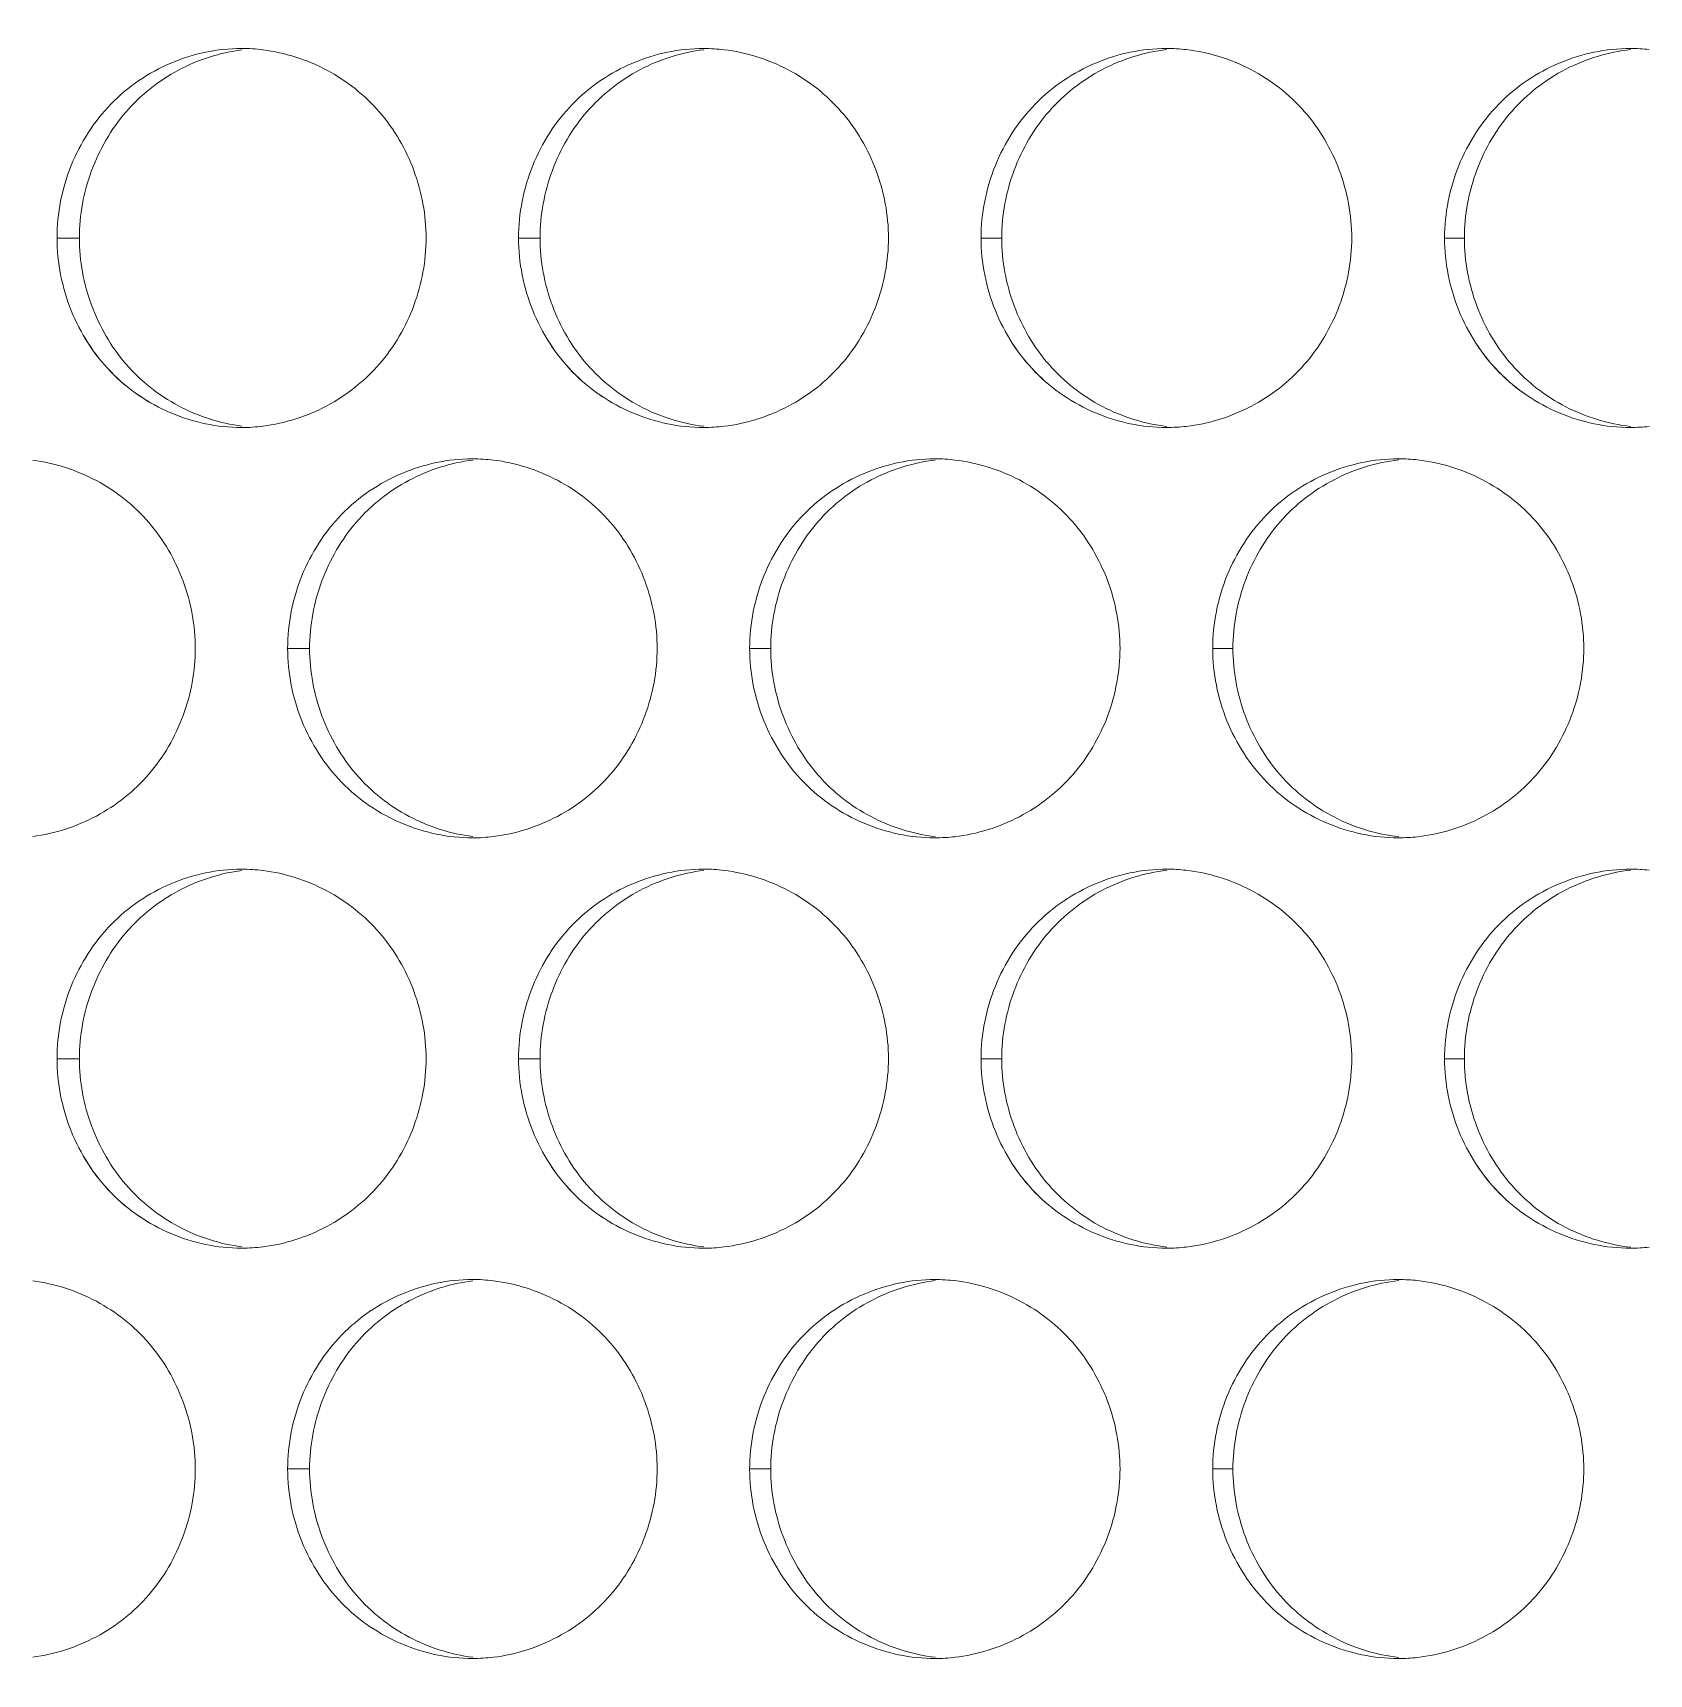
# Model space of a CAD drawing. Header units: millimetres. Extents: x 1177 to 4147, y 93 to 2194.
# Drawn here: x 1623.17 to 1648.75, y 1765.05 to 1791.03 of the extents above; entities that cross this region are included whole.
import ezdxf

# ---------------------------------------------------------------- set-up
doc = ezdxf.new("R2010")
doc.units = ezdxf.units.MM
doc.header["$LTSCALE"] = 0.1
doc.layers.get('0').update_dxf_attribs({"lineweight": 13})
doc.layers.add('标注', color=251, linetype='Continuous', lineweight=9)

msp = doc.modelspace()

# ---------------------------------------------------------------- linework, layer by layer
msp.add_arc((1812.49, 1686.895), 196.75, 204.56225, 43.01001)
at = {"layer": '标注'}
for p, q in [((1623.907, 1787.779), (1623.553, 1787.779)), ((1623.907, 1787.779), (1623.553, 1787.779)), ((1631.199, 1787.779), (1630.858, 1787.779)), ((1631.199, 1787.779), (1630.858, 1787.779)), ((1638.506, 1787.779), (1638.179, 1787.779)), ((1638.506, 1787.779), (1638.179, 1787.779)), ((1645.828, 1787.779), (1645.515, 1787.779)), ((1645.828, 1787.779), (1645.515, 1787.779)), ((1627.551, 1781.284), (1627.203, 1781.284)), ((1634.85, 1781.284), (1634.516, 1781.284)), ((1642.165, 1781.284), (1641.845, 1781.284)), ((1623.907, 1774.789), (1623.553, 1774.789)), ((1623.907, 1774.789), (1623.553, 1774.789)), ((1631.199, 1774.789), (1630.858, 1774.789)), ((1631.199, 1774.789), (1630.858, 1774.789)), ((1638.506, 1774.789), (1638.179, 1774.789)), ((1638.506, 1774.789), (1638.179, 1774.789)), ((1645.828, 1774.789), (1645.515, 1774.789)), ((1645.828, 1774.789), (1645.515, 1774.789)), ((1627.551, 1768.294), (1627.203, 1768.294)), ((1634.85, 1768.294), (1634.516, 1768.294)), ((1642.165, 1768.294), (1641.845, 1768.294))]:
    msp.add_line(p, q, dxfattribs=at)
for centre, radius, start, end in [((1626.472, 1788.061), 2.719, 86.2684, 89.9925), ((1626.472, 1788.061), 2.719, 86.2684, 89.9925), ((1626.469, 1788.003), 2.777, 82.872, 86.269), ((1626.469, 1788.003), 2.777, 82.872, 86.269), ((1633.784, 1788.05), 2.729, 86.4309, 89.9931), ((1633.784, 1788.05), 2.729, 86.4309, 89.9931), ((1633.78, 1787.994), 2.785, 83.1792, 86.4314), ((1633.78, 1787.994), 2.785, 83.1792, 86.4314), ((1641.111, 1788.04), 2.739, 86.5917, 89.9937), ((1641.111, 1788.04), 2.739, 86.5917, 89.9937), ((1641.108, 1787.986), 2.793, 83.4837, 86.5922), ((1641.108, 1787.986), 2.793, 83.4837, 86.5922), ((1648.453, 1788.03), 2.749, 86.7509, 89.9943), ((1648.453, 1788.03), 2.749, 86.7509, 89.9943), ((1648.45, 1787.979), 2.801, 83.7856, 86.7514), ((1648.45, 1787.979), 2.801, 83.7856, 86.7514), ((1626.472, 1787.498), 2.719, 270.0075, 273.7316), ((1626.472, 1787.498), 2.719, 270.0075, 273.7316), ((1626.469, 1787.556), 2.777, 273.731, 277.128), ((1626.469, 1787.556), 2.777, 273.731, 277.128), ((1633.784, 1787.509), 2.729, 270.0069, 273.5691), ((1633.784, 1787.509), 2.729, 270.0069, 273.5691), ((1633.78, 1787.565), 2.785, 273.5686, 276.8208), ((1633.78, 1787.565), 2.785, 273.5686, 276.8208), ((1641.111, 1787.519), 2.739, 270.0063, 273.4083), ((1641.111, 1787.519), 2.739, 270.0063, 273.4083), ((1641.108, 1787.573), 2.793, 273.4078, 276.5163), ((1641.108, 1787.573), 2.793, 273.4078, 276.5163), ((1648.453, 1787.529), 2.749, 270.0057, 273.2491), ((1648.453, 1787.529), 2.749, 270.0057, 273.2491), ((1648.45, 1787.58), 2.801, 273.2486, 276.2144), ((1648.45, 1787.58), 2.801, 273.2486, 276.2144), ((1630.126, 1781.56), 2.724, 86.3499, 89.9928), ((1630.122, 1781.503), 2.781, 83.026, 86.3504), ((1637.445, 1781.55), 2.734, 86.5115, 89.9934), ((1637.442, 1781.495), 2.789, 83.3318, 86.512), ((1644.78, 1781.54), 2.744, 86.6715, 89.994), ((1644.777, 1781.487), 2.797, 83.635, 86.672), ((1630.126, 1781.008), 2.724, 270.0072, 273.6501), ((1630.122, 1781.065), 2.781, 273.6496, 276.974), ((1637.445, 1781.019), 2.734, 270.0066, 273.4885), ((1637.442, 1781.073), 2.789, 273.488, 276.6682), ((1644.78, 1781.029), 2.744, 270.006, 273.3285), ((1644.777, 1781.081), 2.797, 273.328, 276.365), ((1626.472, 1775.07), 2.719, 86.2684, 89.9925), ((1626.472, 1775.07), 2.719, 86.2684, 89.9925), ((1626.469, 1775.012), 2.777, 82.872, 86.269), ((1626.469, 1775.012), 2.777, 82.872, 86.269), ((1633.784, 1775.06), 2.729, 86.4309, 89.9931), ((1633.784, 1775.06), 2.729, 86.4309, 89.9931), ((1633.78, 1775.004), 2.785, 83.1792, 86.4314), ((1633.78, 1775.004), 2.785, 83.1792, 86.4314), ((1641.111, 1775.05), 2.739, 86.5917, 89.9937), ((1641.111, 1775.05), 2.739, 86.5917, 89.9937), ((1641.108, 1774.996), 2.793, 83.4837, 86.5922), ((1641.108, 1774.996), 2.793, 83.4837, 86.5922), ((1648.453, 1775.04), 2.749, 86.7509, 89.9943), ((1648.453, 1775.04), 2.749, 86.7509, 89.9943), ((1648.45, 1774.988), 2.801, 83.7856, 86.7514), ((1648.45, 1774.988), 2.801, 83.7856, 86.7514), ((1626.472, 1774.508), 2.719, 270.0075, 273.7316), ((1626.472, 1774.508), 2.719, 270.0075, 273.7316), ((1626.469, 1774.566), 2.777, 273.731, 277.128), ((1626.469, 1774.566), 2.777, 273.731, 277.128), ((1633.784, 1774.518), 2.729, 270.0069, 273.5691), ((1633.784, 1774.518), 2.729, 270.0069, 273.5691), ((1633.78, 1774.574), 2.785, 273.5686, 276.8208), ((1633.78, 1774.574), 2.785, 273.5686, 276.8208), ((1641.111, 1774.528), 2.739, 270.0063, 273.4083), ((1641.111, 1774.528), 2.739, 270.0063, 273.4083), ((1641.108, 1774.582), 2.793, 273.4078, 276.5163), ((1641.108, 1774.582), 2.793, 273.4078, 276.5163), ((1648.453, 1774.538), 2.749, 270.0057, 273.2491), ((1648.453, 1774.538), 2.749, 270.0057, 273.2491), ((1648.45, 1774.59), 2.801, 273.2486, 276.2144), ((1648.45, 1774.59), 2.801, 273.2486, 276.2144), ((1630.126, 1768.57), 2.724, 86.3499, 89.9928), ((1630.122, 1768.513), 2.781, 83.026, 86.3504), ((1637.445, 1768.559), 2.734, 86.5115, 89.9934), ((1637.442, 1768.504), 2.789, 83.3318, 86.512), ((1644.78, 1768.549), 2.744, 86.6715, 89.994), ((1644.777, 1768.497), 2.797, 83.635, 86.672), ((1630.126, 1768.018), 2.724, 270.0072, 273.6501), ((1630.122, 1768.075), 2.781, 273.6496, 276.974), ((1637.445, 1768.028), 2.734, 270.0066, 273.4885), ((1637.442, 1768.083), 2.789, 273.488, 276.6682), ((1644.78, 1768.038), 2.744, 270.006, 273.3285), ((1644.777, 1768.091), 2.797, 273.328, 276.365)]:
    msp.add_arc(centre, radius, start, end, dxfattribs=at)
msp.add_spline([(2027.49, 1819.182), (1864.296, 1806.369), (1766.772, 1737.15), (1658.757, 1615.796), (1597.49, 1595.163)], degree=3, dxfattribs=at)
for points, knots in [([(1626.481, 1790.758), (1626.132, 1790.714), (1625.442, 1790.492), (1624.59, 1789.814), (1624.041, 1788.865), (1623.907, 1788.14), (1623.907, 1787.779)], [0, 0, 0, 0, 0.246977, 0.49551, 0.746818, 1, 1, 1, 1]), ([(1626.481, 1790.758), (1626.132, 1790.714), (1625.442, 1790.492), (1624.59, 1789.814), (1624.041, 1788.865), (1623.907, 1788.14), (1623.907, 1787.779)], [0, 0, 0, 0, 0.246977, 0.49551, 0.746818, 1, 1, 1, 1]), ([(1629.395, 1787.779), (1629.395, 1788.141), (1629.261, 1788.865), (1628.71, 1789.815), (1627.855, 1790.493), (1627.163, 1790.714), (1626.813, 1790.758)], [0, 0, 0, 0, 0.2529, 0.504114, 0.752785, 1, 1, 1, 1]), ([(1629.395, 1787.779), (1629.395, 1788.141), (1629.261, 1788.865), (1628.71, 1789.815), (1627.855, 1790.493), (1627.163, 1790.714), (1626.813, 1790.758)], [0, 0, 0, 0, 0.2529, 0.504114, 0.752785, 1, 1, 1, 1]), ([(1633.793, 1790.76), (1633.441, 1790.717), (1632.746, 1790.498), (1631.887, 1789.82), (1631.334, 1788.869), (1631.199, 1788.142), (1631.199, 1787.779)], [0, 0, 0, 0, 0.247217, 0.495842, 0.747041, 1, 1, 1, 1]), ([(1633.793, 1790.76), (1633.441, 1790.717), (1632.746, 1790.498), (1631.887, 1789.82), (1631.334, 1788.869), (1631.199, 1788.142), (1631.199, 1787.779)], [0, 0, 0, 0, 0.247217, 0.495842, 0.747041, 1, 1, 1, 1]), ([(1636.713, 1787.779), (1636.713, 1788.142), (1636.577, 1788.869), (1636.021, 1789.821), (1635.16, 1790.498), (1634.463, 1790.718), (1634.111, 1790.76)], [0, 0, 0, 0, 0.25268, 0.503786, 0.752547, 1, 1, 1, 1]), ([(1636.713, 1787.779), (1636.713, 1788.142), (1636.577, 1788.869), (1636.021, 1789.821), (1635.16, 1790.498), (1634.463, 1790.718), (1634.111, 1790.76)], [0, 0, 0, 0, 0.25268, 0.503786, 0.752547, 1, 1, 1, 1]), ([(1641.119, 1790.761), (1640.766, 1790.721), (1640.067, 1790.504), (1639.201, 1789.826), (1638.642, 1788.873), (1638.506, 1788.143), (1638.506, 1787.779)], [0, 0, 0, 0, 0.247448, 0.496162, 0.747255, 1, 1, 1, 1]), ([(1641.119, 1790.761), (1640.766, 1790.721), (1640.067, 1790.504), (1639.201, 1789.826), (1638.642, 1788.873), (1638.506, 1788.143), (1638.506, 1787.779)], [0, 0, 0, 0, 0.247448, 0.496162, 0.747255, 1, 1, 1, 1]), ([(1644.046, 1787.779), (1644.046, 1788.143), (1643.909, 1788.873), (1643.348, 1789.827), (1642.48, 1790.504), (1641.779, 1790.721), (1641.425, 1790.761)], [0, 0, 0, 0, 0.252469, 0.503469, 0.752319, 1, 1, 1, 1]), ([(1644.046, 1787.779), (1644.046, 1788.143), (1643.909, 1788.873), (1643.348, 1789.827), (1642.48, 1790.504), (1641.779, 1790.721), (1641.425, 1790.761)], [0, 0, 0, 0, 0.252469, 0.503469, 0.752319, 1, 1, 1, 1]), ([(1648.461, 1790.763), (1648.106, 1790.724), (1647.402, 1790.509), (1646.529, 1789.833), (1645.966, 1788.876), (1645.828, 1788.144), (1645.828, 1787.779)], [0, 0, 0, 0, 0.247668, 0.496469, 0.747461, 1, 1, 1, 1]), ([(1648.461, 1790.763), (1648.106, 1790.724), (1647.402, 1790.509), (1646.529, 1789.833), (1645.966, 1788.876), (1645.828, 1788.144), (1645.828, 1787.779)], [0, 0, 0, 0, 0.247668, 0.496469, 0.747461, 1, 1, 1, 1]), ([(1623.907, 1787.779), (1623.907, 1787.418), (1624.041, 1786.694), (1624.59, 1785.745), (1625.442, 1785.067), (1626.132, 1784.845), (1626.481, 1784.801)], [0, 0, 0, 0, 0.253182, 0.50449, 0.753023, 1, 1, 1, 1]), ([(1623.907, 1787.779), (1623.907, 1787.418), (1624.041, 1786.694), (1624.59, 1785.745), (1625.442, 1785.067), (1626.132, 1784.845), (1626.481, 1784.801)], [0, 0, 0, 0, 0.253182, 0.50449, 0.753023, 1, 1, 1, 1]), ([(1626.813, 1784.801), (1627.163, 1784.844), (1627.855, 1785.066), (1628.71, 1785.744), (1629.261, 1786.693), (1629.395, 1787.418), (1629.395, 1787.779)], [0, 0, 0, 0, 0.247215, 0.495886, 0.7471, 1, 1, 1, 1]), ([(1626.813, 1784.801), (1627.163, 1784.844), (1627.855, 1785.066), (1628.71, 1785.744), (1629.261, 1786.693), (1629.395, 1787.418), (1629.395, 1787.779)], [0, 0, 0, 0, 0.247215, 0.495886, 0.7471, 1, 1, 1, 1]), ([(1631.199, 1787.779), (1631.199, 1787.417), (1631.334, 1786.69), (1631.887, 1785.739), (1632.746, 1785.061), (1633.441, 1784.841), (1633.793, 1784.799)], [0, 0, 0, 0, 0.252959, 0.504158, 0.752783, 1, 1, 1, 1]), ([(1631.199, 1787.779), (1631.199, 1787.417), (1631.334, 1786.69), (1631.887, 1785.739), (1632.746, 1785.061), (1633.441, 1784.841), (1633.793, 1784.799)], [0, 0, 0, 0, 0.252959, 0.504158, 0.752783, 1, 1, 1, 1]), ([(1634.111, 1784.799), (1634.463, 1784.841), (1635.16, 1785.06), (1636.021, 1785.738), (1636.577, 1786.69), (1636.713, 1787.417), (1636.713, 1787.779)], [0, 0, 0, 0, 0.247453, 0.496214, 0.74732, 1, 1, 1, 1]), ([(1634.111, 1784.799), (1634.463, 1784.841), (1635.16, 1785.06), (1636.021, 1785.738), (1636.577, 1786.69), (1636.713, 1787.417), (1636.713, 1787.779)], [0, 0, 0, 0, 0.247453, 0.496214, 0.74732, 1, 1, 1, 1]), ([(1638.506, 1787.779), (1638.506, 1787.416), (1638.642, 1786.686), (1639.201, 1785.732), (1640.067, 1785.055), (1640.766, 1784.838), (1641.119, 1784.797)], [0, 0, 0, 0, 0.252745, 0.503838, 0.752552, 1, 1, 1, 1]), ([(1638.506, 1787.779), (1638.506, 1787.416), (1638.642, 1786.686), (1639.201, 1785.732), (1640.067, 1785.055), (1640.766, 1784.838), (1641.119, 1784.797)], [0, 0, 0, 0, 0.252745, 0.503838, 0.752552, 1, 1, 1, 1]), ([(1641.425, 1784.797), (1641.779, 1784.838), (1642.48, 1785.055), (1643.348, 1785.732), (1643.909, 1786.686), (1644.046, 1787.416), (1644.046, 1787.779)], [0, 0, 0, 0, 0.247681, 0.496531, 0.747531, 1, 1, 1, 1]), ([(1641.425, 1784.797), (1641.779, 1784.838), (1642.48, 1785.055), (1643.348, 1785.732), (1643.909, 1786.686), (1644.046, 1787.416), (1644.046, 1787.779)], [0, 0, 0, 0, 0.247681, 0.496531, 0.747531, 1, 1, 1, 1]), ([(1645.828, 1787.779), (1645.828, 1787.415), (1645.966, 1786.682), (1646.529, 1785.726), (1647.402, 1785.05), (1648.106, 1784.835), (1648.461, 1784.796)], [0, 0, 0, 0, 0.252539, 0.503531, 0.752332, 1, 1, 1, 1]), ([(1645.828, 1787.779), (1645.828, 1787.415), (1645.966, 1786.682), (1646.529, 1785.726), (1647.402, 1785.05), (1648.106, 1784.835), (1648.461, 1784.796)], [0, 0, 0, 0, 0.252539, 0.503531, 0.752332, 1, 1, 1, 1]), ([(1623.778, 1786.632), (1623.922, 1786.274), (1624.347, 1785.605), (1625.004, 1785.161), (1625.356, 1785.011)], [0, 0, 0, 0, 0.502476, 1, 1, 1, 1]), ([(1631.083, 1786.632), (1631.228, 1786.273), (1631.654, 1785.604), (1632.312, 1785.161), (1632.665, 1785.011)], [0, 0, 0, 0, 0.502261, 1, 1, 1, 1]), ([(1638.405, 1786.632), (1638.55, 1786.273), (1638.977, 1785.604), (1639.636, 1785.161), (1639.99, 1785.011)], [0, 0, 0, 0, 0.502056, 1, 1, 1, 1]), ([(1645.741, 1786.632), (1645.887, 1786.273), (1646.315, 1785.603), (1646.976, 1785.161), (1647.33, 1785.011)], [0, 0, 0, 0, 0.501859, 1, 1, 1, 1]), ([(1625.742, 1781.284), (1625.742, 1781.645), (1625.608, 1782.368), (1625.06, 1783.316), (1624.209, 1783.995), (1623.52, 1784.217), (1623.17, 1784.262)], [0, 0, 0, 0, 0.253013, 0.504283, 0.752908, 1, 1, 1, 1]), ([(1630.135, 1784.264), (1629.784, 1784.221), (1629.092, 1784), (1628.237, 1783.322), (1627.686, 1782.371), (1627.551, 1781.646), (1627.551, 1781.284)], [0, 0, 0, 0, 0.247099, 0.495678, 0.74693, 1, 1, 1, 1]), ([(1633.052, 1781.284), (1633.052, 1781.646), (1632.917, 1782.372), (1632.364, 1783.323), (1631.506, 1784), (1630.811, 1784.221), (1630.46, 1784.264)], [0, 0, 0, 0, 0.252789, 0.503949, 0.752665, 1, 1, 1, 1]), ([(1637.454, 1784.265), (1637.101, 1784.224), (1636.404, 1784.006), (1635.542, 1783.328), (1634.986, 1782.375), (1634.85, 1781.647), (1634.85, 1781.284)], [0, 0, 0, 0, 0.247334, 0.496004, 0.747149, 1, 1, 1, 1]), ([(1640.378, 1781.284), (1640.378, 1781.647), (1640.241, 1782.376), (1639.683, 1783.329), (1638.818, 1784.006), (1638.119, 1784.224), (1637.766, 1784.265)], [0, 0, 0, 0, 0.252574, 0.503626, 0.752432, 1, 1, 1, 1]), ([(1644.789, 1784.267), (1644.434, 1784.227), (1643.733, 1784.011), (1642.863, 1783.334), (1642.302, 1782.379), (1642.165, 1781.648), (1642.165, 1781.284)], [0, 0, 0, 0, 0.247559, 0.496317, 0.747359, 1, 1, 1, 1]), ([(1647.719, 1781.284), (1647.719, 1781.648), (1647.581, 1782.38), (1647.018, 1783.335), (1646.146, 1784.011), (1645.443, 1784.227), (1645.087, 1784.267)], [0, 0, 0, 0, 0.252366, 0.503316, 0.752209, 1, 1, 1, 1]), ([(1623.17, 1778.306), (1623.52, 1778.351), (1624.209, 1778.574), (1625.06, 1779.252), (1625.608, 1780.2), (1625.742, 1780.924), (1625.742, 1781.284)], [0, 0, 0, 0, 0.247092, 0.495717, 0.746987, 1, 1, 1, 1]), ([(1627.551, 1781.284), (1627.551, 1780.923), (1627.686, 1780.197), (1628.237, 1779.246), (1629.092, 1778.568), (1629.784, 1778.348), (1630.135, 1778.305)], [0, 0, 0, 0, 0.25307, 0.504322, 0.752901, 1, 1, 1, 1]), ([(1630.46, 1778.305), (1630.811, 1778.348), (1631.506, 1778.568), (1632.364, 1779.246), (1632.917, 1780.196), (1633.052, 1780.922), (1633.052, 1781.284)], [0, 0, 0, 0, 0.247335, 0.496051, 0.747211, 1, 1, 1, 1]), ([(1634.85, 1781.284), (1634.85, 1780.921), (1634.986, 1780.193), (1635.542, 1779.24), (1636.404, 1778.563), (1637.101, 1778.344), (1637.454, 1778.303)], [0, 0, 0, 0, 0.252851, 0.503996, 0.752666, 1, 1, 1, 1]), ([(1637.766, 1778.303), (1638.119, 1778.344), (1638.818, 1778.562), (1639.683, 1779.24), (1640.241, 1780.192), (1640.378, 1780.921), (1640.378, 1781.284)], [0, 0, 0, 0, 0.247568, 0.496374, 0.747426, 1, 1, 1, 1]), ([(1642.165, 1781.284), (1642.165, 1780.92), (1642.302, 1780.189), (1642.863, 1779.234), (1643.733, 1778.557), (1644.434, 1778.341), (1644.789, 1778.301)], [0, 0, 0, 0, 0.252641, 0.503683, 0.752441, 1, 1, 1, 1]), ([(1645.087, 1778.301), (1645.443, 1778.341), (1646.146, 1778.557), (1647.018, 1779.233), (1647.581, 1780.189), (1647.719, 1780.92), (1647.719, 1781.284)], [0, 0, 0, 0, 0.247791, 0.496684, 0.747634, 1, 1, 1, 1]), ([(1626.481, 1777.768), (1626.132, 1777.724), (1625.442, 1777.502), (1624.59, 1776.824), (1624.041, 1775.874), (1623.907, 1775.15), (1623.907, 1774.789)], [0, 0, 0, 0, 0.246977, 0.49551, 0.746818, 1, 1, 1, 1]), ([(1626.481, 1777.768), (1626.132, 1777.724), (1625.442, 1777.502), (1624.59, 1776.824), (1624.041, 1775.874), (1623.907, 1775.15), (1623.907, 1774.789)], [0, 0, 0, 0, 0.246977, 0.49551, 0.746818, 1, 1, 1, 1]), ([(1629.395, 1774.789), (1629.395, 1775.15), (1629.261, 1775.875), (1628.71, 1776.824), (1627.855, 1777.502), (1627.163, 1777.724), (1626.813, 1777.768)], [0, 0, 0, 0, 0.2529, 0.504114, 0.752785, 1, 1, 1, 1]), ([(1629.395, 1774.789), (1629.395, 1775.15), (1629.261, 1775.875), (1628.71, 1776.824), (1627.855, 1777.502), (1627.163, 1777.724), (1626.813, 1777.768)], [0, 0, 0, 0, 0.2529, 0.504114, 0.752785, 1, 1, 1, 1]), ([(1633.793, 1777.769), (1633.441, 1777.727), (1632.746, 1777.508), (1631.887, 1776.83), (1631.334, 1775.878), (1631.199, 1775.151), (1631.199, 1774.789)], [0, 0, 0, 0, 0.247217, 0.495842, 0.747041, 1, 1, 1, 1]), ([(1633.793, 1777.769), (1633.441, 1777.727), (1632.746, 1777.508), (1631.887, 1776.83), (1631.334, 1775.878), (1631.199, 1775.151), (1631.199, 1774.789)], [0, 0, 0, 0, 0.247217, 0.495842, 0.747041, 1, 1, 1, 1]), ([(1636.713, 1774.789), (1636.713, 1775.151), (1636.577, 1775.879), (1636.021, 1776.831), (1635.16, 1777.508), (1634.463, 1777.727), (1634.111, 1777.769)], [0, 0, 0, 0, 0.25268, 0.503786, 0.752547, 1, 1, 1, 1]), ([(1636.713, 1774.789), (1636.713, 1775.151), (1636.577, 1775.879), (1636.021, 1776.831), (1635.16, 1777.508), (1634.463, 1777.727), (1634.111, 1777.769)], [0, 0, 0, 0, 0.25268, 0.503786, 0.752547, 1, 1, 1, 1]), ([(1641.119, 1777.771), (1640.766, 1777.73), (1640.067, 1777.513), (1639.201, 1776.836), (1638.642, 1775.882), (1638.506, 1775.153), (1638.506, 1774.789)], [0, 0, 0, 0, 0.247448, 0.496162, 0.747255, 1, 1, 1, 1]), ([(1641.119, 1777.771), (1640.766, 1777.73), (1640.067, 1777.513), (1639.201, 1776.836), (1638.642, 1775.882), (1638.506, 1775.153), (1638.506, 1774.789)], [0, 0, 0, 0, 0.247448, 0.496162, 0.747255, 1, 1, 1, 1]), ([(1644.046, 1774.789), (1644.046, 1775.153), (1643.909, 1775.883), (1643.348, 1776.837), (1642.48, 1777.513), (1641.779, 1777.731), (1641.425, 1777.771)], [0, 0, 0, 0, 0.252469, 0.503469, 0.752319, 1, 1, 1, 1]), ([(1644.046, 1774.789), (1644.046, 1775.153), (1643.909, 1775.883), (1643.348, 1776.837), (1642.48, 1777.513), (1641.779, 1777.731), (1641.425, 1777.771)], [0, 0, 0, 0, 0.252469, 0.503469, 0.752319, 1, 1, 1, 1]), ([(1648.461, 1777.773), (1648.106, 1777.734), (1647.402, 1777.519), (1646.529, 1776.842), (1645.966, 1775.886), (1645.828, 1775.154), (1645.828, 1774.789)], [0, 0, 0, 0, 0.247668, 0.496469, 0.747461, 1, 1, 1, 1]), ([(1648.461, 1777.773), (1648.106, 1777.734), (1647.402, 1777.519), (1646.529, 1776.842), (1645.966, 1775.886), (1645.828, 1775.154), (1645.828, 1774.789)], [0, 0, 0, 0, 0.247668, 0.496469, 0.747461, 1, 1, 1, 1]), ([(1623.907, 1774.789), (1623.907, 1774.428), (1624.041, 1773.704), (1624.59, 1772.754), (1625.442, 1772.076), (1626.132, 1771.854), (1626.481, 1771.81)], [0, 0, 0, 0, 0.253182, 0.50449, 0.753023, 1, 1, 1, 1]), ([(1623.907, 1774.789), (1623.907, 1774.428), (1624.041, 1773.704), (1624.59, 1772.754), (1625.442, 1772.076), (1626.132, 1771.854), (1626.481, 1771.81)], [0, 0, 0, 0, 0.253182, 0.50449, 0.753023, 1, 1, 1, 1]), ([(1626.813, 1771.81), (1627.163, 1771.854), (1627.855, 1772.076), (1628.71, 1772.754), (1629.261, 1773.703), (1629.395, 1774.428), (1629.395, 1774.789)], [0, 0, 0, 0, 0.247215, 0.495886, 0.7471, 1, 1, 1, 1]), ([(1626.813, 1771.81), (1627.163, 1771.854), (1627.855, 1772.076), (1628.71, 1772.754), (1629.261, 1773.703), (1629.395, 1774.428), (1629.395, 1774.789)], [0, 0, 0, 0, 0.247215, 0.495886, 0.7471, 1, 1, 1, 1]), ([(1631.199, 1774.789), (1631.199, 1774.427), (1631.334, 1773.7), (1631.887, 1772.748), (1632.746, 1772.07), (1633.441, 1771.851), (1633.793, 1771.809)], [0, 0, 0, 0, 0.252959, 0.504158, 0.752783, 1, 1, 1, 1]), ([(1631.199, 1774.789), (1631.199, 1774.427), (1631.334, 1773.7), (1631.887, 1772.748), (1632.746, 1772.07), (1633.441, 1771.851), (1633.793, 1771.809)], [0, 0, 0, 0, 0.252959, 0.504158, 0.752783, 1, 1, 1, 1]), ([(1634.111, 1771.809), (1634.463, 1771.851), (1635.16, 1772.07), (1636.021, 1772.747), (1636.577, 1773.699), (1636.713, 1774.427), (1636.713, 1774.789)], [0, 0, 0, 0, 0.247453, 0.496214, 0.74732, 1, 1, 1, 1]), ([(1634.111, 1771.809), (1634.463, 1771.851), (1635.16, 1772.07), (1636.021, 1772.747), (1636.577, 1773.699), (1636.713, 1774.427), (1636.713, 1774.789)], [0, 0, 0, 0, 0.247453, 0.496214, 0.74732, 1, 1, 1, 1]), ([(1638.506, 1774.789), (1638.506, 1774.425), (1638.642, 1773.696), (1639.201, 1772.742), (1640.067, 1772.065), (1640.766, 1771.848), (1641.119, 1771.807)], [0, 0, 0, 0, 0.252745, 0.503838, 0.752552, 1, 1, 1, 1]), ([(1638.506, 1774.789), (1638.506, 1774.425), (1638.642, 1773.696), (1639.201, 1772.742), (1640.067, 1772.065), (1640.766, 1771.848), (1641.119, 1771.807)], [0, 0, 0, 0, 0.252745, 0.503838, 0.752552, 1, 1, 1, 1]), ([(1641.425, 1771.807), (1641.779, 1771.847), (1642.48, 1772.065), (1643.348, 1772.741), (1643.909, 1773.695), (1644.046, 1774.425), (1644.046, 1774.789)], [0, 0, 0, 0, 0.247681, 0.496531, 0.747531, 1, 1, 1, 1]), ([(1641.425, 1771.807), (1641.779, 1771.847), (1642.48, 1772.065), (1643.348, 1772.741), (1643.909, 1773.695), (1644.046, 1774.425), (1644.046, 1774.789)], [0, 0, 0, 0, 0.247681, 0.496531, 0.747531, 1, 1, 1, 1]), ([(1645.828, 1774.789), (1645.828, 1774.424), (1645.966, 1773.692), (1646.529, 1772.736), (1647.402, 1772.059), (1648.106, 1771.844), (1648.461, 1771.805)], [0, 0, 0, 0, 0.252539, 0.503531, 0.752332, 1, 1, 1, 1]), ([(1645.828, 1774.789), (1645.828, 1774.424), (1645.966, 1773.692), (1646.529, 1772.736), (1647.402, 1772.059), (1648.106, 1771.844), (1648.461, 1771.805)], [0, 0, 0, 0, 0.252539, 0.503531, 0.752332, 1, 1, 1, 1]), ([(1623.778, 1773.642), (1623.922, 1773.283), (1624.347, 1772.614), (1625.004, 1772.171), (1625.356, 1772.021)], [0, 0, 0, 0, 0.502476, 1, 1, 1, 1]), ([(1631.083, 1773.642), (1631.228, 1773.283), (1631.654, 1772.614), (1632.312, 1772.171), (1632.665, 1772.021)], [0, 0, 0, 0, 0.502261, 1, 1, 1, 1]), ([(1638.405, 1773.642), (1638.55, 1773.283), (1638.977, 1772.613), (1639.636, 1772.171), (1639.99, 1772.021)], [0, 0, 0, 0, 0.502056, 1, 1, 1, 1]), ([(1645.741, 1773.642), (1645.887, 1773.283), (1646.315, 1772.613), (1646.976, 1772.171), (1647.33, 1772.021)], [0, 0, 0, 0, 0.501859, 1, 1, 1, 1]), ([(1625.742, 1768.294), (1625.742, 1768.654), (1625.608, 1769.378), (1625.06, 1770.326), (1624.209, 1771.004), (1623.52, 1771.227), (1623.17, 1771.272)], [0, 0, 0, 0, 0.253013, 0.504283, 0.752908, 1, 1, 1, 1]), ([(1630.135, 1771.273), (1629.784, 1771.23), (1629.092, 1771.01), (1628.237, 1770.332), (1627.686, 1769.381), (1627.551, 1768.655), (1627.551, 1768.294)], [0, 0, 0, 0, 0.247099, 0.495678, 0.74693, 1, 1, 1, 1]), ([(1633.052, 1768.294), (1633.052, 1768.656), (1632.917, 1769.382), (1632.364, 1770.332), (1631.506, 1771.01), (1630.811, 1771.23), (1630.46, 1771.273)], [0, 0, 0, 0, 0.252789, 0.503949, 0.752665, 1, 1, 1, 1]), ([(1637.454, 1771.275), (1637.101, 1771.234), (1636.404, 1771.015), (1635.542, 1770.338), (1634.986, 1769.385), (1634.85, 1768.657), (1634.85, 1768.294)], [0, 0, 0, 0, 0.247334, 0.496004, 0.747149, 1, 1, 1, 1]), ([(1640.378, 1768.294), (1640.378, 1768.657), (1640.241, 1769.386), (1639.683, 1770.338), (1638.818, 1771.015), (1638.119, 1771.234), (1637.766, 1771.275)], [0, 0, 0, 0, 0.252574, 0.503626, 0.752432, 1, 1, 1, 1]), ([(1644.789, 1771.277), (1644.434, 1771.237), (1643.733, 1771.021), (1642.863, 1770.344), (1642.302, 1769.389), (1642.165, 1768.658), (1642.165, 1768.294)], [0, 0, 0, 0, 0.247559, 0.496317, 0.747359, 1, 1, 1, 1]), ([(1647.719, 1768.294), (1647.719, 1768.658), (1647.581, 1769.389), (1647.018, 1770.345), (1646.146, 1771.021), (1645.443, 1771.237), (1645.087, 1771.277)], [0, 0, 0, 0, 0.252366, 0.503316, 0.752209, 1, 1, 1, 1]), ([(1623.17, 1765.316), (1623.52, 1765.361), (1624.209, 1765.583), (1625.06, 1766.262), (1625.608, 1767.21), (1625.742, 1767.933), (1625.742, 1768.294)], [0, 0, 0, 0, 0.247092, 0.495717, 0.746987, 1, 1, 1, 1]), ([(1627.551, 1768.294), (1627.551, 1767.932), (1627.686, 1767.207), (1628.237, 1766.256), (1629.092, 1765.578), (1629.784, 1765.357), (1630.135, 1765.314)], [0, 0, 0, 0, 0.25307, 0.504322, 0.752901, 1, 1, 1, 1]), ([(1630.46, 1765.314), (1630.811, 1765.357), (1631.506, 1765.578), (1632.364, 1766.255), (1632.917, 1767.206), (1633.052, 1767.932), (1633.052, 1768.294)], [0, 0, 0, 0, 0.247335, 0.496051, 0.747211, 1, 1, 1, 1]), ([(1634.85, 1768.294), (1634.85, 1767.931), (1634.986, 1767.203), (1635.542, 1766.25), (1636.404, 1765.572), (1637.101, 1765.354), (1637.454, 1765.313)], [0, 0, 0, 0, 0.252851, 0.503996, 0.752666, 1, 1, 1, 1]), ([(1637.766, 1765.313), (1638.119, 1765.354), (1638.818, 1765.572), (1639.683, 1766.249), (1640.241, 1767.202), (1640.378, 1767.931), (1640.378, 1768.294)], [0, 0, 0, 0, 0.247568, 0.496374, 0.747426, 1, 1, 1, 1]), ([(1642.165, 1768.294), (1642.165, 1767.93), (1642.302, 1767.199), (1642.863, 1766.244), (1643.733, 1765.567), (1644.434, 1765.351), (1644.789, 1765.311)], [0, 0, 0, 0, 0.252641, 0.503683, 0.752441, 1, 1, 1, 1]), ([(1645.087, 1765.311), (1645.443, 1765.351), (1646.146, 1765.567), (1647.018, 1766.243), (1647.581, 1767.198), (1647.719, 1767.93), (1647.719, 1768.294)], [0, 0, 0, 0, 0.247791, 0.496684, 0.747634, 1, 1, 1, 1])]:
    msp.add_open_spline(points, degree=3, knots=knots, dxfattribs=at)
for points in [[(1626.473, 1790.779), (1626.093, 1790.779), (1625.706, 1790.697), (1625.356, 1790.548)], [(1626.473, 1790.779), (1626.093, 1790.779), (1625.706, 1790.697), (1625.356, 1790.548)], [(1633.784, 1790.779), (1633.403, 1790.779), (1633.016, 1790.697), (1632.665, 1790.548)], [(1633.784, 1790.779), (1633.403, 1790.779), (1633.016, 1790.697), (1632.665, 1790.548)], [(1641.111, 1790.779), (1640.73, 1790.779), (1640.341, 1790.697), (1639.99, 1790.548)], [(1641.111, 1790.779), (1640.73, 1790.779), (1640.341, 1790.697), (1639.99, 1790.548)], [(1648.454, 1790.779), (1648.071, 1790.779), (1647.682, 1790.697), (1647.33, 1790.548)], [(1648.454, 1790.779), (1648.071, 1790.779), (1647.682, 1790.697), (1647.33, 1790.548)], [(1625.356, 1790.548), (1625.004, 1790.398), (1624.674, 1790.174), (1624.407, 1789.9)], [(1625.356, 1790.548), (1625.004, 1790.398), (1624.674, 1790.174), (1624.407, 1789.9)], [(1632.665, 1790.548), (1632.312, 1790.398), (1631.982, 1790.175), (1631.714, 1789.9)], [(1632.665, 1790.548), (1632.312, 1790.398), (1631.982, 1790.175), (1631.714, 1789.9)], [(1639.99, 1790.548), (1639.636, 1790.398), (1639.305, 1790.175), (1639.037, 1789.9)], [(1639.99, 1790.548), (1639.636, 1790.398), (1639.305, 1790.175), (1639.037, 1789.9)], [(1647.33, 1790.548), (1646.976, 1790.398), (1646.644, 1790.175), (1646.375, 1789.9)], [(1647.33, 1790.548), (1646.976, 1790.398), (1646.644, 1790.175), (1646.375, 1789.9)], [(1624.407, 1789.9), (1624.138, 1789.623), (1623.922, 1789.285), (1623.778, 1788.927)], [(1624.407, 1789.9), (1624.138, 1789.623), (1623.922, 1789.285), (1623.778, 1788.927)], [(1631.714, 1789.9), (1631.444, 1789.623), (1631.228, 1789.285), (1631.083, 1788.927)], [(1631.714, 1789.9), (1631.444, 1789.623), (1631.228, 1789.285), (1631.083, 1788.927)], [(1639.037, 1789.9), (1638.766, 1789.623), (1638.55, 1789.285), (1638.405, 1788.927)], [(1639.037, 1789.9), (1638.766, 1789.623), (1638.55, 1789.285), (1638.405, 1788.927)], [(1646.375, 1789.9), (1646.104, 1789.623), (1645.887, 1789.285), (1645.741, 1788.927)], [(1646.375, 1789.9), (1646.104, 1789.623), (1645.887, 1789.285), (1645.741, 1788.927)], [(1623.778, 1788.927), (1623.632, 1788.565), (1623.553, 1788.169), (1623.553, 1787.779)], [(1623.778, 1788.927), (1623.632, 1788.565), (1623.553, 1788.169), (1623.553, 1787.779)], [(1631.083, 1788.927), (1630.937, 1788.565), (1630.858, 1788.169), (1630.858, 1787.779)], [(1631.083, 1788.927), (1630.937, 1788.565), (1630.858, 1788.169), (1630.858, 1787.779)], [(1638.405, 1788.927), (1638.258, 1788.565), (1638.179, 1788.169), (1638.179, 1787.779)], [(1638.405, 1788.927), (1638.258, 1788.565), (1638.179, 1788.169), (1638.179, 1787.779)], [(1645.741, 1788.927), (1645.595, 1788.565), (1645.515, 1788.169), (1645.515, 1787.779)], [(1645.741, 1788.927), (1645.595, 1788.565), (1645.515, 1788.169), (1645.515, 1787.779)], [(1623.553, 1787.779), (1623.553, 1787.39), (1623.632, 1786.994), (1623.778, 1786.632)], [(1623.553, 1787.779), (1623.553, 1787.39), (1623.632, 1786.994), (1623.778, 1786.632)], [(1630.858, 1787.779), (1630.858, 1787.39), (1630.937, 1786.993), (1631.083, 1786.632)], [(1630.858, 1787.779), (1630.858, 1787.39), (1630.937, 1786.993), (1631.083, 1786.632)], [(1638.179, 1787.779), (1638.179, 1787.39), (1638.258, 1786.993), (1638.405, 1786.632)], [(1638.179, 1787.779), (1638.179, 1787.39), (1638.258, 1786.993), (1638.405, 1786.632)], [(1645.515, 1787.779), (1645.515, 1787.39), (1645.595, 1786.993), (1645.741, 1786.632)], [(1645.515, 1787.779), (1645.515, 1787.39), (1645.595, 1786.993), (1645.741, 1786.632)], [(1623.778, 1786.632), (1623.922, 1786.274), (1624.138, 1785.936), (1624.407, 1785.659)], [(1631.083, 1786.632), (1631.228, 1786.274), (1631.444, 1785.935), (1631.714, 1785.659)], [(1638.405, 1786.632), (1638.55, 1786.274), (1638.766, 1785.935), (1639.037, 1785.659)], [(1645.741, 1786.632), (1645.887, 1786.273), (1646.104, 1785.935), (1646.375, 1785.659)], [(1624.407, 1785.659), (1624.674, 1785.384), (1625.004, 1785.161), (1625.356, 1785.011)], [(1631.714, 1785.659), (1631.982, 1785.384), (1632.312, 1785.161), (1632.665, 1785.011)], [(1639.037, 1785.659), (1639.305, 1785.384), (1639.636, 1785.161), (1639.99, 1785.011)], [(1646.375, 1785.659), (1646.644, 1785.384), (1646.976, 1785.161), (1647.33, 1785.011)], [(1625.356, 1785.011), (1625.706, 1784.862), (1626.093, 1784.779), (1626.473, 1784.779)], [(1625.356, 1785.011), (1625.706, 1784.862), (1626.093, 1784.779), (1626.473, 1784.779)], [(1632.665, 1785.011), (1633.016, 1784.862), (1633.403, 1784.779), (1633.784, 1784.779)], [(1632.665, 1785.011), (1633.016, 1784.862), (1633.403, 1784.779), (1633.784, 1784.779)], [(1639.99, 1785.011), (1640.341, 1784.862), (1640.73, 1784.779), (1641.111, 1784.779)], [(1639.99, 1785.011), (1640.341, 1784.862), (1640.73, 1784.779), (1641.111, 1784.779)], [(1647.33, 1785.011), (1647.682, 1784.862), (1648.071, 1784.779), (1648.454, 1784.779)], [(1647.33, 1785.011), (1647.682, 1784.862), (1648.071, 1784.779), (1648.454, 1784.779)], [(1630.126, 1784.284), (1629.746, 1784.284), (1629.359, 1784.201), (1629.009, 1784.052)], [(1637.446, 1784.284), (1637.064, 1784.284), (1636.677, 1784.201), (1636.326, 1784.052)], [(1644.781, 1784.284), (1644.398, 1784.284), (1644.01, 1784.201), (1643.658, 1784.052)], [(1629.009, 1784.052), (1628.656, 1783.902), (1628.326, 1783.679), (1628.058, 1783.405)], [(1636.326, 1784.052), (1635.972, 1783.902), (1635.641, 1783.679), (1635.373, 1783.405)], [(1643.658, 1784.052), (1643.304, 1783.903), (1642.973, 1783.68), (1642.704, 1783.405)], [(1628.058, 1783.405), (1627.789, 1783.128), (1627.573, 1782.79), (1627.429, 1782.431)], [(1635.373, 1783.405), (1635.103, 1783.128), (1634.887, 1782.79), (1634.742, 1782.431)], [(1642.704, 1783.405), (1642.433, 1783.128), (1642.217, 1782.79), (1642.071, 1782.431)], [(1627.429, 1782.431), (1627.283, 1782.07), (1627.203, 1781.674), (1627.203, 1781.284)], [(1634.742, 1782.431), (1634.596, 1782.07), (1634.516, 1781.674), (1634.516, 1781.284)], [(1642.071, 1782.431), (1641.925, 1782.07), (1641.845, 1781.674), (1641.845, 1781.284)], [(1627.203, 1781.284), (1627.203, 1780.894), (1627.283, 1780.498), (1627.429, 1780.137)], [(1634.516, 1781.284), (1634.516, 1780.894), (1634.596, 1780.498), (1634.742, 1780.137)], [(1641.845, 1781.284), (1641.845, 1780.894), (1641.925, 1780.498), (1642.071, 1780.137)], [(1627.429, 1780.137), (1627.573, 1779.779), (1627.789, 1779.44), (1628.058, 1779.164)], [(1634.742, 1780.137), (1634.887, 1779.778), (1635.103, 1779.44), (1635.373, 1779.164)], [(1642.071, 1780.137), (1642.217, 1779.778), (1642.433, 1779.44), (1642.704, 1779.164)], [(1628.058, 1779.164), (1628.326, 1778.889), (1628.656, 1778.666), (1629.009, 1778.516)], [(1635.373, 1779.164), (1635.641, 1778.889), (1635.972, 1778.666), (1636.326, 1778.516)], [(1642.704, 1779.164), (1642.973, 1778.889), (1643.304, 1778.666), (1643.658, 1778.516)], [(1629.009, 1778.516), (1629.359, 1778.367), (1629.746, 1778.284), (1630.126, 1778.284)], [(1636.326, 1778.516), (1636.677, 1778.367), (1637.064, 1778.284), (1637.446, 1778.284)], [(1643.658, 1778.516), (1644.01, 1778.367), (1644.398, 1778.284), (1644.781, 1778.284)], [(1626.473, 1777.789), (1626.093, 1777.789), (1625.706, 1777.706), (1625.356, 1777.557)], [(1626.473, 1777.789), (1626.093, 1777.789), (1625.706, 1777.706), (1625.356, 1777.557)], [(1633.784, 1777.789), (1633.403, 1777.789), (1633.016, 1777.706), (1632.665, 1777.557)], [(1633.784, 1777.789), (1633.403, 1777.789), (1633.016, 1777.706), (1632.665, 1777.557)], [(1641.111, 1777.789), (1640.73, 1777.789), (1640.341, 1777.706), (1639.99, 1777.557)], [(1641.111, 1777.789), (1640.73, 1777.789), (1640.341, 1777.706), (1639.99, 1777.557)], [(1648.454, 1777.789), (1648.071, 1777.789), (1647.682, 1777.706), (1647.33, 1777.557)], [(1648.454, 1777.789), (1648.071, 1777.789), (1647.682, 1777.706), (1647.33, 1777.557)], [(1625.356, 1777.557), (1625.004, 1777.407), (1624.674, 1777.184), (1624.407, 1776.91)], [(1625.356, 1777.557), (1625.004, 1777.407), (1624.674, 1777.184), (1624.407, 1776.91)], [(1632.665, 1777.557), (1632.312, 1777.407), (1631.982, 1777.184), (1631.714, 1776.91)], [(1632.665, 1777.557), (1632.312, 1777.407), (1631.982, 1777.184), (1631.714, 1776.91)], [(1639.99, 1777.557), (1639.636, 1777.407), (1639.305, 1777.184), (1639.037, 1776.91)], [(1639.99, 1777.557), (1639.636, 1777.407), (1639.305, 1777.184), (1639.037, 1776.91)], [(1647.33, 1777.557), (1646.976, 1777.407), (1646.644, 1777.184), (1646.375, 1776.91)], [(1647.33, 1777.557), (1646.976, 1777.407), (1646.644, 1777.184), (1646.375, 1776.91)], [(1624.407, 1776.91), (1624.138, 1776.633), (1623.922, 1776.295), (1623.778, 1775.936)], [(1624.407, 1776.91), (1624.138, 1776.633), (1623.922, 1776.295), (1623.778, 1775.936)], [(1631.714, 1776.91), (1631.444, 1776.633), (1631.228, 1776.295), (1631.083, 1775.936)], [(1631.714, 1776.91), (1631.444, 1776.633), (1631.228, 1776.295), (1631.083, 1775.936)], [(1639.037, 1776.91), (1638.766, 1776.633), (1638.55, 1776.295), (1638.405, 1775.936)], [(1639.037, 1776.91), (1638.766, 1776.633), (1638.55, 1776.295), (1638.405, 1775.936)], [(1646.375, 1776.91), (1646.104, 1776.633), (1645.887, 1776.295), (1645.741, 1775.936)], [(1646.375, 1776.91), (1646.104, 1776.633), (1645.887, 1776.295), (1645.741, 1775.936)], [(1623.778, 1775.936), (1623.632, 1775.575), (1623.553, 1775.179), (1623.553, 1774.789)], [(1623.778, 1775.936), (1623.632, 1775.575), (1623.553, 1775.179), (1623.553, 1774.789)], [(1631.083, 1775.936), (1630.937, 1775.575), (1630.858, 1775.179), (1630.858, 1774.789)], [(1631.083, 1775.936), (1630.937, 1775.575), (1630.858, 1775.179), (1630.858, 1774.789)], [(1638.405, 1775.936), (1638.258, 1775.575), (1638.179, 1775.179), (1638.179, 1774.789)], [(1638.405, 1775.936), (1638.258, 1775.575), (1638.179, 1775.179), (1638.179, 1774.789)], [(1645.741, 1775.936), (1645.595, 1775.575), (1645.515, 1775.179), (1645.515, 1774.789)], [(1645.741, 1775.936), (1645.595, 1775.575), (1645.515, 1775.179), (1645.515, 1774.789)], [(1623.553, 1774.789), (1623.553, 1774.399), (1623.632, 1774.003), (1623.778, 1773.642)], [(1623.553, 1774.789), (1623.553, 1774.399), (1623.632, 1774.003), (1623.778, 1773.642)], [(1630.858, 1774.789), (1630.858, 1774.399), (1630.937, 1774.003), (1631.083, 1773.642)], [(1630.858, 1774.789), (1630.858, 1774.399), (1630.937, 1774.003), (1631.083, 1773.642)], [(1638.179, 1774.789), (1638.179, 1774.399), (1638.258, 1774.003), (1638.405, 1773.642)], [(1638.179, 1774.789), (1638.179, 1774.399), (1638.258, 1774.003), (1638.405, 1773.642)], [(1645.515, 1774.789), (1645.515, 1774.399), (1645.595, 1774.003), (1645.741, 1773.642)], [(1645.515, 1774.789), (1645.515, 1774.399), (1645.595, 1774.003), (1645.741, 1773.642)], [(1623.778, 1773.642), (1623.922, 1773.283), (1624.138, 1772.945), (1624.407, 1772.668)], [(1631.083, 1773.642), (1631.228, 1773.283), (1631.444, 1772.945), (1631.714, 1772.668)], [(1638.405, 1773.642), (1638.55, 1773.283), (1638.766, 1772.945), (1639.037, 1772.668)], [(1645.741, 1773.642), (1645.887, 1773.283), (1646.104, 1772.945), (1646.375, 1772.668)], [(1624.407, 1772.668), (1624.674, 1772.394), (1625.004, 1772.171), (1625.356, 1772.021)], [(1631.714, 1772.668), (1631.982, 1772.394), (1632.312, 1772.171), (1632.665, 1772.021)], [(1639.037, 1772.668), (1639.305, 1772.394), (1639.636, 1772.171), (1639.99, 1772.021)], [(1646.375, 1772.668), (1646.644, 1772.394), (1646.976, 1772.171), (1647.33, 1772.021)], [(1625.356, 1772.021), (1625.706, 1771.872), (1626.093, 1771.789), (1626.473, 1771.789)], [(1625.356, 1772.021), (1625.706, 1771.872), (1626.093, 1771.789), (1626.473, 1771.789)], [(1632.665, 1772.021), (1633.016, 1771.872), (1633.403, 1771.789), (1633.784, 1771.789)], [(1632.665, 1772.021), (1633.016, 1771.872), (1633.403, 1771.789), (1633.784, 1771.789)], [(1639.99, 1772.021), (1640.341, 1771.872), (1640.73, 1771.789), (1641.111, 1771.789)], [(1639.99, 1772.021), (1640.341, 1771.872), (1640.73, 1771.789), (1641.111, 1771.789)], [(1647.33, 1772.021), (1647.682, 1771.872), (1648.071, 1771.789), (1648.454, 1771.789)], [(1647.33, 1772.021), (1647.682, 1771.872), (1648.071, 1771.789), (1648.454, 1771.789)], [(1630.126, 1771.294), (1629.746, 1771.294), (1629.359, 1771.211), (1629.009, 1771.062)], [(1637.446, 1771.294), (1637.064, 1771.294), (1636.677, 1771.211), (1636.326, 1771.062)], [(1644.781, 1771.294), (1644.398, 1771.294), (1644.01, 1771.211), (1643.658, 1771.062)], [(1629.009, 1771.062), (1628.656, 1770.912), (1628.326, 1770.689), (1628.058, 1770.414)], [(1636.326, 1771.062), (1635.972, 1770.912), (1635.641, 1770.689), (1635.373, 1770.414)], [(1643.658, 1771.062), (1643.304, 1770.912), (1642.973, 1770.689), (1642.704, 1770.414)], [(1628.058, 1770.414), (1627.789, 1770.138), (1627.573, 1769.799), (1627.429, 1769.441)], [(1635.373, 1770.414), (1635.103, 1770.138), (1634.887, 1769.8), (1634.742, 1769.441)], [(1642.704, 1770.414), (1642.433, 1770.138), (1642.217, 1769.8), (1642.071, 1769.441)], [(1627.429, 1769.441), (1627.283, 1769.08), (1627.203, 1768.684), (1627.203, 1768.294)], [(1634.742, 1769.441), (1634.596, 1769.08), (1634.516, 1768.684), (1634.516, 1768.294)], [(1642.071, 1769.441), (1641.925, 1769.08), (1641.845, 1768.684), (1641.845, 1768.294)], [(1627.203, 1768.294), (1627.203, 1767.904), (1627.283, 1767.508), (1627.429, 1767.147)], [(1634.516, 1768.294), (1634.516, 1767.904), (1634.596, 1767.508), (1634.742, 1767.147)], [(1641.845, 1768.294), (1641.845, 1767.904), (1641.925, 1767.508), (1642.071, 1767.147)], [(1627.429, 1767.147), (1627.573, 1766.788), (1627.789, 1766.45), (1628.058, 1766.173)], [(1634.742, 1767.147), (1634.887, 1766.788), (1635.103, 1766.45), (1635.373, 1766.173)], [(1642.071, 1767.147), (1642.217, 1766.788), (1642.433, 1766.45), (1642.704, 1766.173)], [(1628.058, 1766.173), (1628.326, 1765.899), (1628.656, 1765.676), (1629.009, 1765.526)], [(1635.373, 1766.173), (1635.641, 1765.899), (1635.972, 1765.676), (1636.326, 1765.526)], [(1642.704, 1766.173), (1642.973, 1765.898), (1643.304, 1765.675), (1643.658, 1765.526)], [(1629.009, 1765.526), (1629.359, 1765.377), (1629.746, 1765.294), (1630.126, 1765.294)], [(1636.326, 1765.526), (1636.677, 1765.377), (1637.064, 1765.294), (1637.446, 1765.294)], [(1643.658, 1765.526), (1644.01, 1765.377), (1644.398, 1765.294), (1644.781, 1765.294)]]:
    msp.add_open_spline(points, degree=3, dxfattribs=at)

doc.saveas('drawing.dxf')
